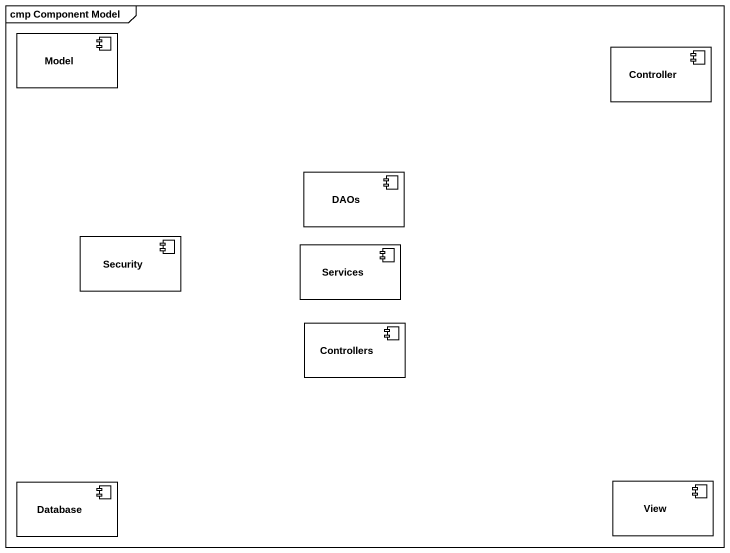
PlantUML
@startuml
mainframe cmp Component Model
component Model
component Controller
component DAOs
component Security
component Services
component Controllers
component "Database" as Database_
component View
@enduml
